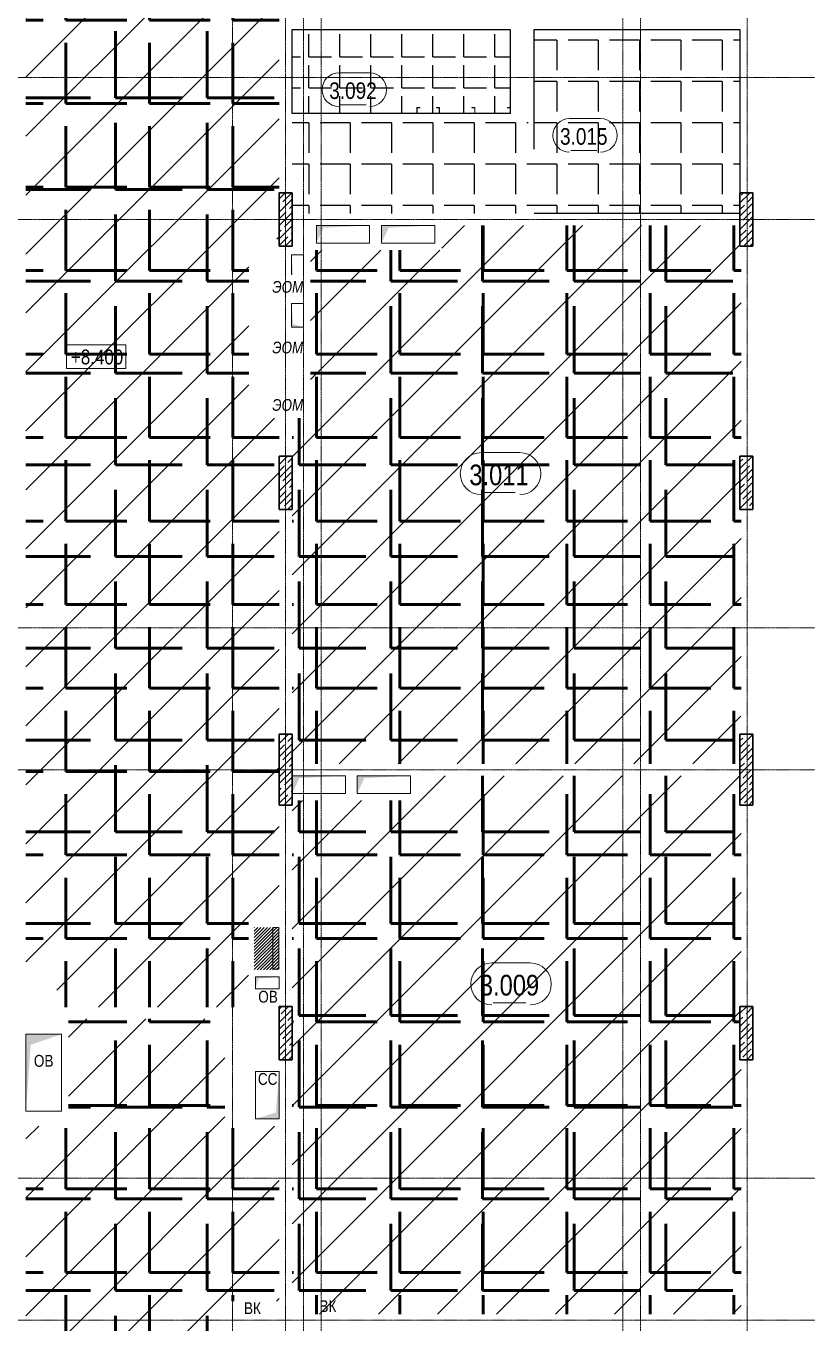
# Model space of a CAD drawing. Header units: millimetres. Extents: x -65509 to 912790, y 446 to 713294.
# Drawn here: x 7790 to 20994, y 340601 to 362521 of the extents above; entities that cross this region are included whole.
import ezdxf
from ezdxf.enums import TextEntityAlignment as Align

# ---------------------------------------------------------------- set-up
doc = ezdxf.new("R2010")
doc.units = ezdxf.units.MM
doc.linetypes.add('CENTER2', pattern=[28.575, 19.05, -3.175, 3.175, -3.175])
doc.linetypes.add('HIDDEN2', pattern=[4.7625, 3.175, -1.5875])
doc.layers.add('1.1) Нал. пол 1 вып. классы в 1 блоке', color=5, linetype='Continuous')
doc.layers.add('7.2) ГИдрообзЭОМ СС', color=6, linetype='Continuous')
for name, color, linetype, lineweight in [('7.5) Плитка Тип 7.2                6 вып', 220, 'Continuous', 60), ('7.5) Плитка Тип 8.1 8.2 8.3     6 вып', 160, 'Continuous', 60), ('8.1) Нал. пол 8 вып.', 190, 'Continuous', 30), ('8.2) Линолеум 8 вып', 90, 'Continuous', 60), ('9.1) Линолеум 9  9.2 Инв', 3, 'Continuous', 60), ('АР_Area', 250, 'Continuous', 5), ('АР_Колонны', 250, 'Continuous', 30), ('АР_Отверстия', 250, 'Continuous', 9), ('АР_Отметка', 250, 'Continuous', 13), ('АР_Стены ЖБ', 250, 'Continuous', 35), ('АР_Штриховка', 250, 'Continuous', 0), ('ВК_Шахты', 250, 'Continuous', 9), ('ОВ_коллекторы', 250, 'Continuous', 25), ('ОВ_Отопление', 250, 'Continuous', 5), ('ОВ_Шахты', 250, 'Continuous', 5), ('РД_Оси_100', 250, 'Continuous', 0), ('СС_Отверстия', 250, 'Continuous', 9), ('ЭОМ_отверстия', 250, 'Continuous', 5)]:
    doc.layers.add(name, color=color, linetype=linetype, lineweight=lineweight)
doc.layers.add('АР_Делит', color=250, linetype='Continuous', lineweight=0, plot=False)
doc.styles.add('Arial_Narrow_08', font='ARIALN.TTF', dxfattribs={"width": 0.8})
doc.styles.add('ISOCPEUR_I_4', font='isocpeui.ttf', dxfattribs={"width": 0.9, "height": 350})
doc.styles.add('style1', font='ARIALN.TTF')
pattern_1 = [(45, (-1573151.94, 142401.4), (-498.4042, 498.4042), [])]
pattern_2 = [(0, (0, 0), (0, 1550.67), [1127.76, -422.91]), (90, (0, 0), (-1550.67, 9e-14), [1127.76, -422.91])]
pattern_3 = [(0, (0, 0), (0, 1410.97), [1026.16, -384.81]), (90, (0, 0), (-1410.97, 9e-14), [1026.16, -384.81])]

# ---------------------------------------------------------------- blocks, each defined once
blk = doc.blocks.new('Отметка_план')
at = {"color": 7}
blk.add_lwpolyline([(0, 0), (10, 0), (10, 4), (0, 4)], close=True, dxfattribs=at)
at = {"style": 'Arial_Narrow_08', "width": 0.8}
blk.add_attdef('OTMG', text='', height=2.5, dxfattribs=at).set_placement((9.06, 0.7), align=Align.RIGHT)
blk = doc.blocks.new('otv')
at = {"linetype": 'Continuous'}
blk.add_lwpolyline([(0, -1), (0, 0), (1, 0), (1, -1)], close=True, dxfattribs=at)
blk.add_solid([(0, -1), (0, 0), (0.135, -0.137), (1, 0)], dxfattribs=at)
blk = doc.blocks.new('оси_рен')
at = {"layer": 'РД_Оси_100', "color": 251, "linetype": 'CENTER2', "true_color": 0x636466}
for p, q in [((1215752.916, 135558.25), (1215752.916, 223268.25)), ((1225207.916, 177013.25), (1189697.958, 177013.25)), ((1225207.916, 174613.25), (1189697.958, 174613.25)), ((1225207.916, 167713.25), (1189697.958, 167713.25)), ((1225207.916, 165313.25), (1189697.958, 165313.25)), ((1225207.916, 158413.25), (1189697.958, 158413.25)), ((1225207.916, 156013.25), (1189697.958, 156013.25))]:
    blk.add_line(p, q, dxfattribs=at)
for points in [[(1207052.916, 223268.25), (1207052.916, 135558.25)], [(1207952.916, 135558.25), (1207952.916, 223268.25)], [(1208252.916, 135558.25), (1208252.916, 223268.25)], [(1208552.916, 135558.25), (1208552.916, 223268.25)], [(1213652.916, 223268.25), (1213652.916, 135558.25)], [(1213952.916, 135558.25), (1213952.916, 223268.25)]]:
    blk.add_lwpolyline(points, dxfattribs=at)
blk = doc.blocks.new('MOK-МаркаПом_овал_ареал')
for p, q in [((-2.99, 3.76), (3.52, 3.76)), ((-2.75, -3), (2.75, -3))]:
    blk.add_line(p, q)
for centre, radius, start, end in [((-2.99, 0.21), 3.55, 90, 270), ((3.52, 0.21), 3.55, 270, 90), ((-7.41, 0), 7.16, 0, 0.001)]:
    blk.add_arc(centre, radius, start, end)
at = {"color": 0, "style": 'style1'}
blk.add_attdef('АР-ПОМЕЩЕНИЕ:НОМЕР', text='', height=3, dxfattribs=at).set_placement((0.26, 0), align=Align.MIDDLE)

msp = doc.modelspace()

# ---------------------------------------------------------------- hatches: boundary and pattern name
at = {"layer": '1.1) Нал. пол 1 вып. классы в 1 блоке'}
h = msp.add_hatch(dxfattribs=at)
h.set_pattern_fill('ANSI31', color=256, scale=222)
h.set_pattern_definition(pattern_1)
h.paths.add_polyline_path([(19880, 358550.607), (19880, 358800.607), (19860, 358800.607), (19860, 359150.607), (19710, 359150.607), (14820, 359150.607), (14820, 358730.607), (12600, 358730.607), (12600, 357950.607), (12600, 356980.607), (12600, 355890.607), (12290, 355890.607), (12290, 355250.607), (12290, 354350.607), (12290, 353750.607), (12290, 350850.607), (12290, 350550.607), (12290, 350050.607), (19860, 350050.607), (19860, 350550.607), (19880, 351050.607), (19880, 354350.607), (19860, 354350.607), (19860, 355250.607), (19880, 355250.607), (19880, 356450.607), (19880, 357350.607)])
h = msp.add_hatch(dxfattribs=at)
h.set_pattern_fill('ANSI31', color=256, scale=222)
h.set_pattern_definition(pattern_1)
h.paths.add_polyline_path([(19880, 349250.607), (19880, 349350.607), (19860, 349350.607), (19860, 349850.607), (19710, 349850.607), (14410, 349850.607), (14410, 349430.607), (12290, 349430.607), (12290, 349350.607), (12290, 345950.607), (12290, 345050.607), (12290, 342800.607), (12290, 341550.607), (12290, 340970.607), (12660, 340970.607), (12660, 340750.607), (19880, 340750.607), (19880, 341750.607), (19880, 345050.607), (19860, 345050.607), (19860, 345950.607), (19880, 345950.607), (19880, 347150.607), (19880, 348050.607)])
at = {"layer": '7.5) Плитка Тип 7.2                6 вып', "lineweight": 30}
h = msp.add_hatch(dxfattribs=at)
h.set_pattern_fill('ANGLE', color=256, scale=100, angle=180)
h.set_pattern_definition([(180, (0.005, 316179.5), (-9e-14, -698.5), [508, -190.5]), (270, (0.005, 316179.5), (698.5, -1e-13), [508, -190.5])])
h.paths.add_polyline_path([(19860.005, 362460.608), (16380.005, 362460.608), (16380.005, 360440.607), (16280.005, 360440.607), (16280.005, 360900.608), (12290.005, 360900.608), (12290.005, 359350.608), (16280.005, 359350.608), (16380.005, 359350.608), (19860.005, 359350.607)])
at = {"layer": '7.5) Плитка Тип 8.1 8.2 8.3     6 вып', "lineweight": 30}
h = msp.add_hatch(dxfattribs=at)
h.set_pattern_fill('ANGLE', color=5, scale=75)
h.set_pattern_definition([(0, (0, 0), (0, 523.875), [381, -142.875]), (90, (0, 0), (-523.875, 3e-14), [381, -142.875])])
h.paths.add_polyline_path([(12290, 362460.607), (15977.539, 362460.607), (15977.539, 361043.068), (12290, 361043.068)])
at = {"layer": '8.1) Нал. пол 8 вып.'}
h = msp.add_hatch(dxfattribs=at)
h.set_pattern_fill('ANSI31', color=256, scale=222)
h.paths.add_polyline_path([(11149.997, 345740.607), (8509.998, 345740.607), (8509.998, 343930.608), (7790, 343930.362), (7790, 328460.607), (12070, 328460.607), (12070, 332650.607), (11380, 332650.607), (11380, 332650.607), (11180, 332650.607), (11180, 334850.607), (11180, 335050.607), (11180, 336350.607), (11180, 340750.607), (11180, 340970.607), (12070, 340970.607), (12070, 343930.607), (11270, 343930.608), (11149.997, 343930.608)])
at = {"layer": '8.2) Линолеум 8 вып'}
h = msp.add_hatch(dxfattribs=at)
h.set_pattern_fill('ANGLE', color=256, scale=222)
h.set_pattern_definition(pattern_2)
h.paths.add_polyline_path([(19880, 349250.607), (19880, 349350.607), (19860, 349350.607), (19860, 349850.607), (19710, 349850.607), (14410, 349850.607), (14410, 349430.607), (12290, 349430.607), (12290, 349350.607), (12290, 345950.607), (12290, 345050.607), (12290, 342800.607), (12290, 341550.607), (12290, 340970.607), (12660, 340970.607), (12660, 340750.607), (19880, 340750.607), (19880, 341750.607), (19880, 345050.607), (19860, 345050.607), (19860, 345950.607), (19880, 345950.607), (19880, 347150.607), (19880, 348050.607)])
h = msp.add_hatch(dxfattribs=at)
h.set_pattern_fill('ANGLE', color=256, scale=222)
h.set_pattern_definition(pattern_2)
h.paths.add_polyline_path([(11149.997, 345740.607), (8509.998, 345740.607), (8509.998, 343930.608), (7790, 343930.362), (7790, 328460.607), (12070, 328460.607), (12070, 332650.607), (11380, 332650.607), (11380, 332650.607), (11180, 332650.607), (11180, 334850.607), (11180, 335050.607), (11180, 336350.607), (11180, 340750.607), (11180, 340970.607), (12070, 340970.607), (12070, 343930.607), (11270, 343930.608), (11149.997, 343930.608)])
at = {"layer": '9.1) Линолеум 9  9.2 Инв'}
h = msp.add_hatch(dxfattribs=at)
h.set_pattern_fill('ANGLE', color=256, scale=202)
h.set_pattern_definition(pattern_3)
h.paths.add_polyline_path([(19880, 349250.607), (19880, 349350.607), (19860, 349350.607), (19860, 349850.607), (19710, 349850.607), (14410, 349850.607), (14410, 349430.607), (12290, 349430.607), (12290, 349350.607), (12290, 345950.607), (12290, 345050.607), (12290, 342800.607), (12290, 341550.607), (12290, 340970.607), (12660, 340970.607), (12660, 340750.607), (19880, 340750.607), (19880, 341750.607), (19880, 345050.607), (19860, 345050.607), (19860, 345950.607), (19880, 345950.607), (19880, 347150.607), (19880, 348050.607)])
h = msp.add_hatch(dxfattribs=at)
h.set_pattern_fill('ANGLE', color=256, scale=202)
h.set_pattern_definition(pattern_3)
h.paths.add_polyline_path([(11149.997, 345740.607), (8509.998, 345740.607), (8509.998, 343930.608), (7790, 343930.362), (7790, 328460.607), (12070, 328460.607), (12070, 332650.607), (11380, 332650.607), (11380, 332650.607), (11180, 332650.607), (11180, 334850.607), (11180, 335050.607), (11180, 336350.607), (11180, 340750.607), (11180, 340970.607), (12070, 340970.607), (12070, 343930.607), (11270, 343930.608), (11149.997, 343930.608)])

# ---------------------------------------------------------------- linework, layer by layer
at = {"layer": '7.5) Плитка Тип 7.2                6 вып', "lineweight": 30}
msp.add_lwpolyline([(16380.005, 360440.607), (16380.005, 362460.608), (19860.005, 362460.608), (19860.005, 359350.607), (16380.005, 359350.608)], dxfattribs=at)
at = {"layer": '7.5) Плитка Тип 8.1 8.2 8.3     6 вып', "lineweight": 30}
msp.add_lwpolyline([(12290, 362460.607), (15977.539, 362460.607), (15977.539, 361043.068), (12290, 361043.068)], close=True, dxfattribs=at)
at = {"layer": 'АР_Делит', "lineweight": 0}
for points in [[(14450, 361140.607), (14450, 361138.146), (14402.461, 361138.146), (14402.461, 361043.068), (14450, 361043.068), (14450, 361040.607), (14400, 361040.607), (14400, 361140.607), (14450, 361140.607)], [(14730, 361140.607), (14730, 361138.146), (14777.539, 361138.146), (14777.539, 361043.068), (14730, 361043.068), (14730, 361040.607), (14780, 361040.607), (14780, 361140.607), (14730, 361140.607)], [(15330, 361140.607), (15330, 361138.146), (15377.539, 361138.146), (15377.539, 361043.068), (15330, 361043.068), (15330, 361040.607), (15380, 361040.607), (15380, 361140.607), (15330, 361140.607)], [(15930, 361140.607), (15930, 361138.146), (15977.539, 361138.146), (15977.539, 361043.068), (15930, 361043.068), (15930, 361040.607), (15980, 361040.607), (15980, 361140.607), (15930, 361140.607)]]:
    msp.add_lwpolyline(points, dxfattribs=at)
at = {"layer": 'АР_Колонны', "linetype": 'HIDDEN2'}
for p, q in [((12070, 359700.607), (12290, 359700.607)), ((12070, 358800.607), (12070, 359700.607)), ((12290, 359700.607), (12290, 358800.607)), ((19860, 359700.607), (20080, 359700.607)), ((19860, 358800.607), (19860, 359700.607)), ((20080, 359700.607), (20080, 358800.607)), ((12290, 358800.607), (12070, 358800.607)), ((20080, 358800.607), (19860, 358800.607)), ((12070, 355250.607), (12290, 355250.607)), ((12070, 354350.607), (12070, 355250.607)), ((12290, 355250.607), (12290, 354350.607)), ((19860, 355250.607), (20080, 355250.607)), ((19860, 354350.607), (19860, 355250.607)), ((20080, 355250.607), (20080, 354350.607)), ((12290, 354350.607), (12070, 354350.607)), ((20080, 354350.607), (19860, 354350.607)), ((12070, 350550.607), (12290, 350550.607)), ((12070, 349350.607), (12070, 350550.607)), ((12290, 350550.607), (12290, 349350.607)), ((19860, 350550.607), (20080, 350550.607)), ((19860, 349350.607), (19860, 350550.607)), ((20080, 350550.607), (20080, 349350.607)), ((12290, 349350.607), (12070, 349350.607)), ((20080, 349350.607), (19860, 349350.607)), ((12070, 345950.607), (12290, 345950.607)), ((12070, 345050.607), (12070, 345950.607)), ((12290, 345950.607), (12290, 345050.607)), ((19860, 345950.607), (20080, 345950.607)), ((19860, 345050.607), (19860, 345950.607)), ((20080, 345950.607), (20080, 345050.607)), ((12290, 345050.607), (12070, 345050.607)), ((20080, 345050.607), (19860, 345050.607))]:
    msp.add_line(p, q, dxfattribs=at)
at = {"layer": 'АР_Колонны', "linetype": 'Continuous'}
for p, q in [((12290, 359700.607), (12070, 359700.607)), ((12070, 359700.607), (12070, 358800.607)), ((12290, 359700.607), (12070, 359700.607)), ((12070, 359700.607), (12070, 358800.607)), ((12290, 358800.607), (12290, 359700.607)), ((12290, 358800.607), (12290, 359700.607)), ((20080, 359700.607), (19860, 359700.607)), ((19860, 359700.607), (19860, 358800.607)), ((20080, 359700.607), (19860, 359700.607)), ((19860, 359700.607), (19860, 358800.607)), ((20080, 358800.607), (20080, 359700.607)), ((20080, 358800.607), (20080, 359700.607)), ((12070, 358800.607), (12290, 358800.607)), ((12070, 358800.607), (12290, 358800.607)), ((19860, 358800.607), (20080, 358800.607)), ((19860, 358800.607), (20080, 358800.607)), ((12290, 355250.607), (12070, 355250.607)), ((12070, 355250.607), (12070, 354350.607)), ((12290, 355250.607), (12070, 355250.607)), ((12070, 355250.607), (12070, 354350.607)), ((12290, 354350.607), (12290, 355250.607)), ((12290, 354350.607), (12290, 355250.607)), ((20080, 355250.607), (19860, 355250.607)), ((19860, 355250.607), (19860, 354350.607)), ((20080, 355250.607), (19860, 355250.607)), ((19860, 355250.607), (19860, 354350.607)), ((20080, 354350.607), (20080, 355250.607)), ((20080, 354350.607), (20080, 355250.607)), ((12070, 354350.607), (12290, 354350.607)), ((12070, 354350.607), (12290, 354350.607)), ((19860, 354350.607), (20080, 354350.607)), ((19860, 354350.607), (20080, 354350.607)), ((12290, 350550.607), (12070, 350550.607)), ((12070, 350550.607), (12070, 349350.607)), ((12290, 350550.607), (12070, 350550.607)), ((12070, 350550.607), (12070, 349350.607)), ((12290, 349350.607), (12290, 350550.607)), ((12290, 349350.607), (12290, 350550.607)), ((20080, 350550.607), (19860, 350550.607)), ((19860, 350550.607), (19860, 349350.607)), ((20080, 350550.607), (19860, 350550.607)), ((19860, 350550.607), (19860, 349350.607)), ((20080, 349350.607), (20080, 350550.607)), ((20080, 349350.607), (20080, 350550.607)), ((12070, 349350.607), (12290, 349350.607)), ((12070, 349350.607), (12290, 349350.607)), ((19860, 349350.607), (20080, 349350.607)), ((19860, 349350.607), (20080, 349350.607)), ((12290, 345950.607), (12070, 345950.607)), ((12070, 345950.607), (12070, 345050.607)), ((12290, 345950.607), (12070, 345950.607)), ((12070, 345950.607), (12070, 345050.607)), ((12290, 345050.607), (12290, 345950.607)), ((12290, 345050.607), (12290, 345950.607)), ((20080, 345950.607), (19860, 345950.607)), ((19860, 345950.607), (19860, 345050.607)), ((20080, 345950.607), (19860, 345950.607)), ((19860, 345950.607), (19860, 345050.607)), ((20080, 345050.607), (20080, 345950.607)), ((20080, 345050.607), (20080, 345950.607)), ((12070, 345050.607), (12290, 345050.607)), ((12070, 345050.607), (12290, 345050.607)), ((19860, 345050.607), (20080, 345050.607)), ((19860, 345050.607), (20080, 345050.607))]:
    msp.add_line(p, q, dxfattribs=at)
at = {"layer": 'АР_Стены ЖБ', "linetype": 'Continuous'}
for p, q in [((12290, 359700.607), (12070, 359700.607)), ((12070, 359700.607), (12070, 358800.607)), ((12290, 358800.607), (12290, 359700.607)), ((20080, 359700.607), (19860, 359700.607)), ((19860, 359700.607), (19860, 358800.607)), ((20080, 358800.607), (20080, 359700.607)), ((12070, 358800.607), (12290, 358800.607)), ((19860, 358800.607), (20080, 358800.607)), ((12290, 355250.607), (12070, 355250.607)), ((12070, 355250.607), (12070, 354350.607)), ((12290, 354350.607), (12290, 355250.607)), ((20080, 355250.607), (19860, 355250.607)), ((19860, 355250.607), (19860, 354350.607)), ((20080, 354350.607), (20080, 355250.607)), ((12070, 354350.607), (12290, 354350.607)), ((19860, 354350.607), (20080, 354350.607)), ((12290, 350550.607), (12070, 350550.607)), ((12070, 350550.607), (12070, 349350.607)), ((12290, 349350.607), (12290, 350550.607)), ((20080, 350550.607), (19860, 350550.607)), ((19860, 350550.607), (19860, 349350.607)), ((20080, 349350.607), (20080, 350550.607)), ((12070, 349350.607), (12290, 349350.607)), ((19860, 349350.607), (20080, 349350.607)), ((12290, 345950.607), (12070, 345950.607)), ((12070, 345950.607), (12070, 345050.607)), ((12290, 345050.607), (12290, 345950.607)), ((20080, 345950.607), (19860, 345950.607)), ((19860, 345950.607), (19860, 345050.607)), ((20080, 345050.607), (20080, 345950.607)), ((12070, 345050.607), (12290, 345050.607)), ((19860, 345050.607), (20080, 345050.607))]:
    msp.add_line(p, q, dxfattribs=at)
at = {"layer": 'АР_Штриховка', "linetype": 'Continuous'}
for p, q in [((12070, 359597.909), (12172.698, 359700.607)), ((12070, 359373.403), (12290, 359593.403)), ((12070, 359485.656), (12076.479, 359492.135)), ((12104.542, 359520.198), (12104.542, 359520.198)), ((12132.605, 359548.261), (12272.922, 359688.578)), ((19860, 359530.185), (20030.422, 359700.607)), ((19860, 359305.679), (20080, 359525.679)), ((19860, 359417.932), (19934.203, 359492.135)), ((19878.076, 359660.514), (19918.169, 359700.607)), ((19962.266, 359520.198), (19962.266, 359520.198)), ((19990.329, 359548.261), (20080, 359637.932)), ((12070, 359261.15), (12188.732, 359379.881)), ((12070, 359148.896), (12290, 359368.896)), ((12216.795, 359407.945), (12216.795, 359407.945)), ((12244.859, 359436.008), (12290, 359481.15)), ((19860, 359081.172), (20080, 359301.172)), ((19906.14, 359239.565), (20046.456, 359379.881)), ((20074.519, 359407.945), (20074.519, 359407.945)), ((12070, 358924.39), (12290, 359144.39)), ((12070, 359036.643), (12104.542, 359071.185)), ((12132.605, 359099.248), (12132.605, 359099.248)), ((12160.669, 359127.312), (12290, 359256.643)), ((19860, 358856.666), (20080, 359076.666)), ((19860, 358968.919), (19962.266, 359071.185)), ((19878.076, 359211.502), (19878.076, 359211.502)), ((19990.329, 359099.248), (19990.329, 359099.248)), ((20018.393, 359127.312), (20080, 359188.919)), ((12076.479, 358818.615), (12216.795, 358958.932)), ((12170.724, 358800.607), (12290, 358919.884)), ((12244.859, 358986.995), (12244.859, 358986.995)), ((12272.922, 359015.059), (12290, 359032.137)), ((19934.203, 358818.615), (20074.519, 358958.932)), ((20028.448, 358800.607), (20080, 358852.16)), ((12282.977, 358800.607), (12290, 358807.63)), ((12070, 355107.781), (12212.826, 355250.607)), ((12076.479, 355226.513), (12076.479, 355226.513)), ((12188.732, 355114.26), (12188.732, 355114.26)), ((12216.795, 355142.323), (12290, 355215.528)), ((19860, 355040.057), (20070.55, 355250.607)), ((19860, 355152.31), (19906.14, 355198.45)), ((19934.203, 355226.513), (19934.203, 355226.513)), ((20046.456, 355114.26), (20046.456, 355114.26)), ((20074.519, 355142.323), (20080, 355147.804)), ((12070, 354883.275), (12290, 355103.275)), ((12070, 354995.528), (12160.669, 355086.197)), ((12132.605, 354833.627), (12272.922, 354973.943)), ((19860, 354815.551), (20080, 355035.551)), ((19878.076, 354945.88), (20018.393, 355086.197)), ((19990.329, 354833.627), (20080, 354923.297)), ((12070, 354658.768), (12290, 354878.768)), ((12070, 354771.022), (12076.479, 354777.5)), ((12104.542, 354805.564), (12104.542, 354805.564)), ((12216.795, 354693.31), (12216.795, 354693.31)), ((12244.859, 354721.374), (12290, 354766.515)), ((19860, 354591.044), (20080, 354811.044)), ((19860, 354703.297), (19934.203, 354777.5)), ((19962.266, 354805.564), (19962.266, 354805.564)), ((20074.519, 354693.31), (20074.519, 354693.31)), ((12070, 354546.515), (12188.732, 354665.247)), ((12070, 354434.262), (12290, 354654.262)), ((12160.669, 354412.677), (12290, 354542.009)), ((19860, 354366.538), (20080, 354586.538)), ((19878.076, 354496.867), (19878.076, 354496.867)), ((19906.14, 354524.931), (20046.456, 354665.247)), ((20018.393, 354412.677), (20080, 354474.285)), ((12098.598, 354350.607), (12104.542, 354356.551)), ((12132.605, 354384.614), (12132.605, 354384.614)), ((12210.851, 354350.607), (12290, 354429.756)), ((19956.322, 354350.607), (19962.266, 354356.551)), ((19990.329, 354384.614), (19990.329, 354384.614)), ((20068.576, 354350.607), (20080, 354362.031)), ((12070, 350393.147), (12227.46, 350550.607)), ((12076.479, 350511.879), (12076.479, 350511.879)), ((12104.542, 350539.942), (12115.207, 350550.607)), ((12216.795, 350427.689), (12290, 350500.893)), ((19860, 350549.929), (19860.678, 350550.607)), ((19860, 350325.423), (20080, 350545.423)), ((19934.203, 350511.879), (19934.203, 350511.879)), ((19962.266, 350539.942), (19972.931, 350550.607)), ((12070, 350168.64), (12290, 350388.64)), ((12070, 350280.893), (12160.669, 350371.562)), ((12188.732, 350399.625), (12188.732, 350399.625)), ((19860, 350437.676), (19906.14, 350483.815)), ((19860, 350100.916), (20080, 350320.916)), ((19878.076, 350231.246), (20018.393, 350371.562)), ((20046.456, 350399.625), (20046.456, 350399.625)), ((20074.519, 350427.689), (20080, 350433.169)), ((12070, 349944.134), (12290, 350164.134)), ((12070, 350056.387), (12076.479, 350062.866)), ((12104.542, 350090.929), (12104.542, 350090.929)), ((12132.605, 350118.992), (12272.922, 350259.309)), ((19860, 349876.41), (20080, 350096.41)), ((19860, 349988.663), (19934.203, 350062.866)), ((19962.266, 350090.929), (19962.266, 350090.929)), ((19990.329, 350118.992), (20080, 350208.663)), ((12070, 349831.881), (12188.732, 349950.613)), ((12070, 349719.627), (12290, 349939.627)), ((12216.795, 349978.676), (12216.795, 349978.676)), ((12244.859, 350006.739), (12290, 350051.881)), ((19860, 349651.903), (20080, 349871.903)), ((19906.14, 349810.296), (20046.456, 349950.613)), ((20074.519, 349978.676), (20074.519, 349978.676)), ((12070, 349495.121), (12290, 349715.121)), ((12070, 349607.374), (12104.542, 349641.916)), ((12132.605, 349669.98), (12132.605, 349669.98)), ((12160.669, 349698.043), (12290, 349827.374)), ((19860, 349427.397), (20080, 349647.397)), ((19860, 349539.65), (19962.266, 349641.916)), ((19878.076, 349782.233), (19878.076, 349782.233)), ((19990.329, 349669.98), (19990.329, 349669.98)), ((20018.393, 349698.043), (20080, 349759.65)), ((12076.479, 349389.347), (12216.795, 349529.663)), ((12149.992, 349350.607), (12290, 349490.615)), ((12244.859, 349557.726), (12244.859, 349557.726)), ((12272.922, 349585.79), (12290, 349602.868)), ((19934.203, 349389.347), (20074.519, 349529.663)), ((20007.717, 349350.607), (20080, 349422.891)), ((12262.246, 349350.607), (12290, 349378.361)), ((19906.14, 349361.283), (19906.14, 349361.283)), ((12070, 345903.019), (12117.588, 345950.607)), ((12070, 345678.512), (12290, 345898.512)), ((12104.542, 345825.307), (12229.842, 345950.607)), ((19860, 345835.295), (19975.313, 345950.607)), ((19860, 345947.548), (19863.059, 345950.607)), ((19962.266, 345825.307), (20080, 345943.041)), ((12076.479, 345797.244), (12076.479, 345797.244)), ((12188.732, 345684.991), (12188.732, 345684.991)), ((12216.795, 345713.054), (12290, 345786.259)), ((19860, 345610.788), (20080, 345830.788)), ((19860, 345723.041), (19906.14, 345769.181)), ((19934.203, 345797.244), (19934.203, 345797.244)), ((20046.456, 345684.991), (20046.456, 345684.991)), ((20074.519, 345713.054), (20080, 345718.535)), ((12070, 345454.006), (12290, 345674.006)), ((12070, 345566.259), (12160.669, 345656.928)), ((12132.605, 345404.358), (12272.922, 345544.674)), ((19860, 345386.282), (20080, 345606.282)), ((19878.076, 345516.611), (20018.393, 345656.928)), ((19990.329, 345404.358), (20080, 345494.028)), ((12070, 345229.499), (12290, 345449.499)), ((12070, 345341.753), (12076.479, 345348.231)), ((12104.542, 345376.295), (12104.542, 345376.295)), ((12216.795, 345264.041), (12216.795, 345264.041)), ((12244.859, 345292.105), (12290, 345337.246)), ((19860, 345161.775), (20080, 345381.775)), ((19860, 345274.028), (19934.203, 345348.231)), ((19962.266, 345376.295), (19962.266, 345376.295)), ((20074.519, 345264.041), (20074.519, 345264.041)), ((12070, 345117.246), (12188.732, 345235.978)), ((12115.614, 345050.607), (12290, 345224.993)), ((12227.867, 345050.607), (12290, 345112.74)), ((19878.076, 345067.598), (19878.076, 345067.598)), ((19906.14, 345095.662), (20046.456, 345235.978)), ((19973.338, 345050.607), (20080, 345157.269))]:
    msp.add_line(p, q, dxfattribs=at)
at = {"layer": 'ОВ_коллекторы', "lineweight": 0}
msp.add_lwpolyline([(12064.336, 347283.569), (11964.336, 347283.569), (11964.336, 346583.569), (12064.336, 346583.569)], close=True, dxfattribs=at)

# ---------------------------------------------------------------- block references
at = {"layer": 'АР_Area', "color": 250, "linetype": 'Continuous', "lineweight": 25}
ref = msp.add_blockref('MOK-МаркаПом_овал_ареал', (13318.384, 361426.654), dxfattribs=dict(at, xscale=80, yscale=80, zscale=80))
ref.add_attrib('АР-ПОМЕЩЕНИЕ:НОМЕР', '3.092', dxfattribs={"layer": '0', "color": 0, "height": 280, "style": 'style1'}).set_placement((13318.384, 361426.654), align=Align.MIDDLE)
ref = msp.add_blockref('MOK-МаркаПом_овал_ареал', (17219.746, 360653.372), dxfattribs=dict(at, xscale=80, yscale=80, zscale=80))
ref.add_attrib('АР-ПОМЕЩЕНИЕ:НОМЕР', '3.015', dxfattribs={"layer": '0', "color": 0, "height": 280, "style": 'style1'}).set_placement((17219.746, 360653.372), align=Align.MIDDLE)
ref = msp.add_blockref('MOK-МаркаПом_овал_ареал', (15786.084, 354933.617), dxfattribs=dict(at, xscale=100, yscale=100, zscale=100))
ref.add_attrib('АР-ПОМЕЩЕНИЕ:НОМЕР', '3.011', dxfattribs={"layer": '0', "color": 0, "height": 350, "style": 'style1'}).set_placement((15786.084, 354933.617), align=Align.MIDDLE)
ref = msp.add_blockref('MOK-МаркаПом_овал_ареал', (15963.971, 346310.414), dxfattribs=dict(at, xscale=100, yscale=100, zscale=100))
ref.add_attrib('АР-ПОМЕЩЕНИЕ:НОМЕР', '3.009', dxfattribs={"layer": '0', "color": 0, "height": 350, "style": 'style1'}).set_placement((15963.971, 346310.414), align=Align.MIDDLE)
at = {"layer": 'АР_Отверстия', "color": 1, "xscale": 900, "yscale": 300}
for p in [(12700, 359150.607), (13800, 359150.607)]:
    msp.add_blockref('otv', p, dxfattribs=at)
at = {"layer": 'АР_Отметка'}
ref = msp.add_blockref('Отметка_план', (8476.893, 356731.335), dxfattribs=dict(at, xscale=100, yscale=100, zscale=100))
ref.add_attrib('OTMG', '+8.400', dxfattribs={"layer": '0', "color": 0, "height": 250, "style": 'style1'}).set_placement((9434.311, 357051.151), align=Align.TOP_RIGHT)
at = {"layer": 'ОВ_Отопление', "xscale": 400, "yscale": 200}
msp.add_blockref('otv', (11670, 346450.607), dxfattribs=at)
at = {"layer": 'ОВ_Шахты', "color": 1, "zscale": 1400}
for p, xscale, yscale in [((12290, 349850.607), 900, 300), ((13390, 349850.607), 900, 300), ((7789.996, 345480.607), 600, 1300)]:
    msp.add_blockref('otv', p, dxfattribs=dict(at, xscale=xscale, yscale=yscale))
at = {"layer": 'СС_Отверстия', "xscale": -799.9999999999999, "yscale": 399.9999999999999, "rotation": 270}
msp.add_blockref('otv', (12070, 344050.607), dxfattribs=at)
at = {"layer": 'ЭОМ_отверстия', "xscale": 400, "yscale": 200, "rotation": 90}
for p in [(12280, 358250.607), (12280, 357430.607)]:
    msp.add_blockref('otv', p, dxfattribs=at)

# ---------------------------------------------------------------- texts
at = {"layer": 'ВК_Шахты', "char_height": 200, "width": 500, "attachment_point": 5, "style": 'style1'}
for insert in [(11618.94, 340852.314), (12894.435, 340886.18)]:
    msp.add_mtext('ВК', dxfattribs=dict(at, insert=insert))
at = {"layer": 'ОВ_Отопление', "insert": (11882.507, 346113.597), "char_height": 200, "width": 590.00022, "attachment_point": 5, "style": 'style1'}
msp.add_mtext('ОВ', dxfattribs=at)
at = {"layer": 'ОВ_Шахты', "insert": (8089.996, 345030.607), "char_height": 200, "width": 600, "attachment_point": 5, "style": 'style1'}
msp.add_mtext('ОВ', dxfattribs=at)
at = {"layer": 'СС_Отверстия', "insert": (11876.214, 344724.493), "char_height": 200, "width": 590.00022, "attachment_point": 5, "style": 'style1'}
msp.add_mtext('СС', dxfattribs=at)

# ---------------------------------------------------------------- next in the draw order: texts
at = {"layer": 'ЭОМ_отверстия', "color": 1, "char_height": 198, "attachment_point": 1, "style": 'ISOCPEUR_I_4', "bg_fill": 2}
for insert in [(11954.777, 358210.03), (11954.071, 357185.36), (11954.071, 356215.36)]:
    msp.add_mtext('{\\fArial Narrow|b0|i1|c204|p34;\\W1;\\C256;ЭОМ}', dxfattribs=dict(at, insert=insert))

# ---------------------------------------------------------------- next in the draw order: hatches: boundary and pattern name
at = {"layer": '7.2) ГИдрообзЭОМ СС'}
h = msp.add_hatch(dxfattribs=at)
h.set_pattern_fill('ANSI31', color=256, scale=12)
h.paths.add_polyline_path([(19880, 375325.607), (18654.35, 375325.607), (18654.35, 374989.308), (17387.195, 374989.308), (17387.195, 375325.607), (16720, 375325.607), (16720, 374525.607), (16850, 374525.607), (17550, 374525.607), (17681.47, 374525.607), (18800, 374525.607), (19880, 374525.607)])
h.paths.add_polyline_path([(13705, 372725.607), (13296.361, 372725.607), (13296.361, 372470.607), (13305, 372470.607), (13305, 371970.607), (13304.199, 371875.607), (13705, 371875.607)])
h.paths.add_polyline_path([(13705, 371795.607), (13296.361, 371795.607), (13296.361, 371770.607), (13305, 371770.607), (13305, 370970.607), (13296.361, 370945.607), (13705, 370945.607)])
h.paths.add_polyline_path([(12070, 347283.366), (11649.939, 347283.571), (11650, 346570.607), (12070, 346570.607)])
h.paths.add_polyline_path([(9390, 370825.607), (8390, 370825.607), (8390, 370625.607), (7990, 370625.607), (7990, 370825.607), (7790, 370825.607), (7790, 370575.607), (9390, 370575.607)])
h.paths.add_polyline_path([(8390, 370825.607), (7990, 370825.607), (7990, 370625.607), (8390, 370625.607)], flags=17)
at = {"layer": '8.1) Нал. пол 8 вып.'}
h = msp.add_hatch(dxfattribs=at)
h.set_pattern_fill('ANSI31', color=256, scale=222)
h.paths.add_polyline_path([(12070, 370825.607), (9460, 370825.607), (9460, 370505.607), (7790, 370505.607), (7790, 346570.607), (8310, 346570.607), (8310, 345940.607), (11549.93, 345940.607), (11549.93, 347383.62), (12070, 347383.62), (12070, 355890.607), (11560, 355890.607), (11560, 358920.607), (11560, 358920.607), (12066.217, 358920.607), (12070, 358924.39), (12070, 363075.362), (11850, 363075.362), (11850, 363365.362), (12070, 363365.362)])
h.paths.add_polyline_path([(19860, 372050.607), (19860, 372950.607), (19872.253, 374405.607), (16600, 374405.607), (16600, 375325.607), (13825, 375325.607), (13825, 370825.607), (12905, 370825.607), (12080, 370825.607), (12080, 368360.607), (19860, 368360.607), (19860, 368650.607), (19870.187, 372050.607)])
at = {"layer": '8.2) Линолеум 8 вып'}
h = msp.add_hatch(dxfattribs=at)
h.set_pattern_fill('ANGLE', color=256, scale=222)
h.set_pattern_definition(pattern_2)
h.paths.add_polyline_path([(12070, 370825.607), (9460, 370825.607), (9460, 370505.607), (7790, 370505.607), (7790, 346570.607), (8310, 346570.607), (8310, 345940.607), (11549.93, 345940.607), (11549.93, 347383.62), (12070, 347383.62), (12070, 355890.607), (11560, 355890.607), (11560, 358920.607), (11560, 358920.607), (12066.217, 358920.607), (12070, 358924.39), (12070, 363075.362), (11850, 363075.362), (11850, 363365.362), (12070, 363365.362)])
h.paths.add_polyline_path([(19860, 372050.607), (19860, 372950.607), (19872.253, 374405.607), (16600, 374405.607), (16600, 375325.607), (13825, 375325.607), (13825, 370825.607), (12905, 370825.607), (12080, 370825.607), (12080, 368360.607), (19860, 368360.607), (19860, 368650.607), (19870.187, 372050.607)])
h = msp.add_hatch(dxfattribs=at)
h.set_pattern_fill('ANGLE', color=256, scale=222)
h.set_pattern_definition(pattern_2)
h.paths.add_polyline_path([(19880, 358550.607), (19880, 358800.607), (19860, 358800.607), (19860, 359150.607), (19710, 359150.607), (14820, 359150.607), (14820, 358730.607), (12600, 358730.607), (12600, 357950.607), (12600, 356980.607), (12600, 355890.607), (12290, 355890.607), (12290, 355250.607), (12290, 354350.607), (12290, 353750.607), (12290, 350850.607), (12290, 350550.607), (12290, 350050.607), (19860, 350050.607), (19860, 350550.607), (19880, 351050.607), (19880, 354350.607), (19860, 354350.607), (19860, 355250.607), (19880, 355250.607), (19880, 356450.607), (19880, 357350.607)])
at = {"layer": '9.1) Линолеум 9  9.2 Инв'}
h = msp.add_hatch(dxfattribs=at)
h.set_pattern_fill('ANGLE', color=256, scale=202)
h.set_pattern_definition(pattern_3)
h.paths.add_polyline_path([(12070, 370825.607), (9460, 370825.607), (9460, 370505.607), (7790, 370505.607), (7790, 346570.607), (8310, 346570.607), (8310, 345940.607), (11549.93, 345940.607), (11549.93, 347383.62), (12070, 347383.62), (12070, 355890.607), (11560, 355890.607), (11560, 358920.607), (11560, 358920.607), (12066.217, 358920.607), (12070, 358924.39), (12070, 363075.362), (11850, 363075.362), (11850, 363365.362), (12070, 363365.362)])
h.paths.add_polyline_path([(19860, 372050.607), (19860, 372950.607), (19872.253, 374405.607), (16600, 374405.607), (16600, 375325.607), (13825, 375325.607), (13825, 370825.607), (12905, 370825.607), (12080, 370825.607), (12080, 368360.607), (19860, 368360.607), (19860, 368650.607), (19870.187, 372050.607)])
h = msp.add_hatch(dxfattribs=at)
h.set_pattern_fill('ANGLE', color=256, scale=202)
h.set_pattern_definition(pattern_3)
h.paths.add_polyline_path([(19880, 358550.607), (19880, 358800.607), (19860, 358800.607), (19860, 359150.607), (19710, 359150.607), (14820, 359150.607), (14820, 358730.607), (12600, 358730.607), (12600, 357950.607), (12600, 356980.607), (12600, 355890.607), (12290, 355890.607), (12290, 355250.607), (12290, 354350.607), (12290, 353750.607), (12290, 350850.607), (12290, 350550.607), (12290, 350050.607), (19860, 350050.607), (19860, 350550.607), (19880, 351050.607), (19880, 354350.607), (19860, 354350.607), (19860, 355250.607), (19880, 355250.607), (19880, 356450.607), (19880, 357350.607)])

# ---------------------------------------------------------------- next in the draw order: block references
msp.add_blockref('оси_рен', (-1195772.915, 184637.358))

doc.saveas('drawing.dxf')
